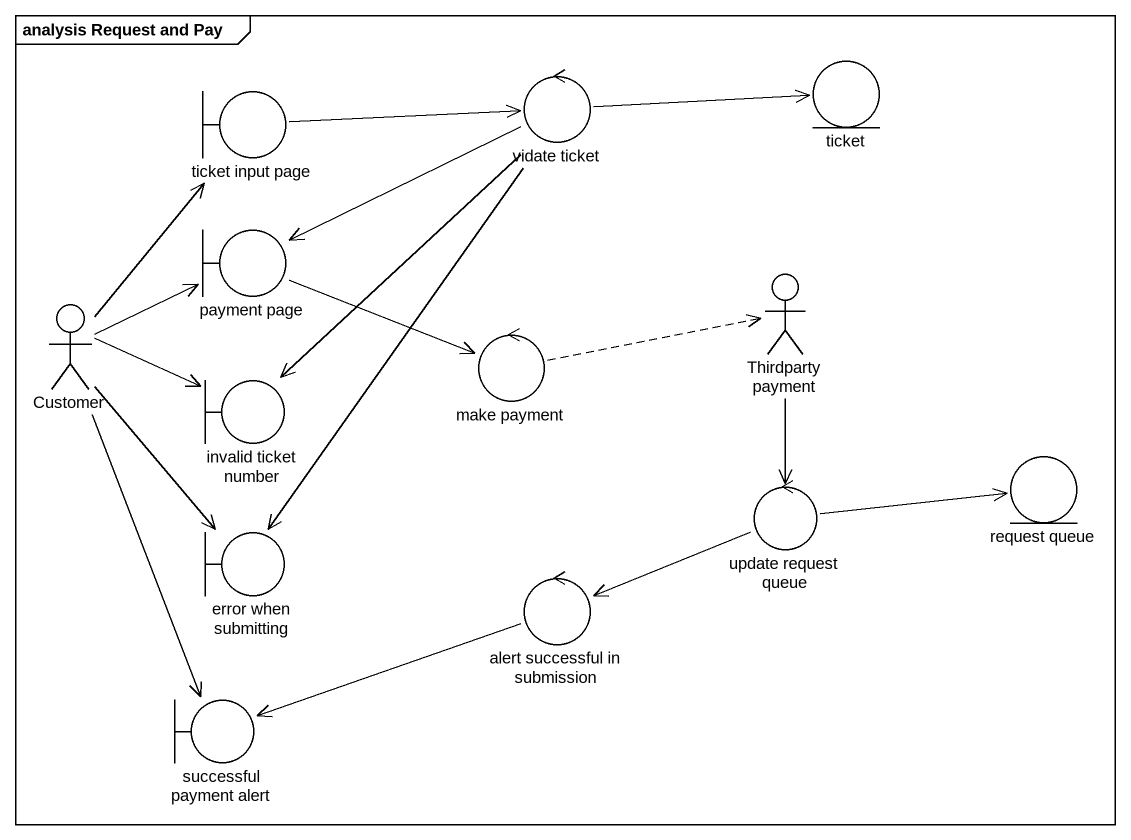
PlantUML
@startuml
mainframe analysis Request and Pay
control "vidate ticket" as vidate_ticket
entity ticket
boundary "ticket input page" as ticket_input_page
boundary "payment page" as payment_page
actor "Thirdparty payment" as Thirdparty_payment
actor Customer
control "make payment" as make_payment
boundary "invalid ticket number" as invalid_ticket_number
control "update request queue" as update_request_queue
entity "request queue" as request_queue
boundary "error when submitting" as error_when_submitting
control "alert successful in submission" as alert_successful_in
boundary "successful payment alert" as successful_payment_alert
vidate_ticket -right-> ticket
vidate_ticket -left-> payment_page
vidate_ticket --> invalid_ticket_number
vidate_ticket --> error_when_submitting
ticket_input_page -right-> vidate_ticket
payment_page -right-> make_payment
Thirdparty_payment --> update_request_queue
Customer -up-> ticket_input_page
Customer -right-> payment_page
Customer -right-> invalid_ticket_number
Customer --> error_when_submitting
Customer --> successful_payment_alert
make_payment .right.> Thirdparty_payment
update_request_queue -right-> request_queue
update_request_queue -left-> alert_successful_in
alert_successful_in -left-> successful_payment_alert
@enduml
